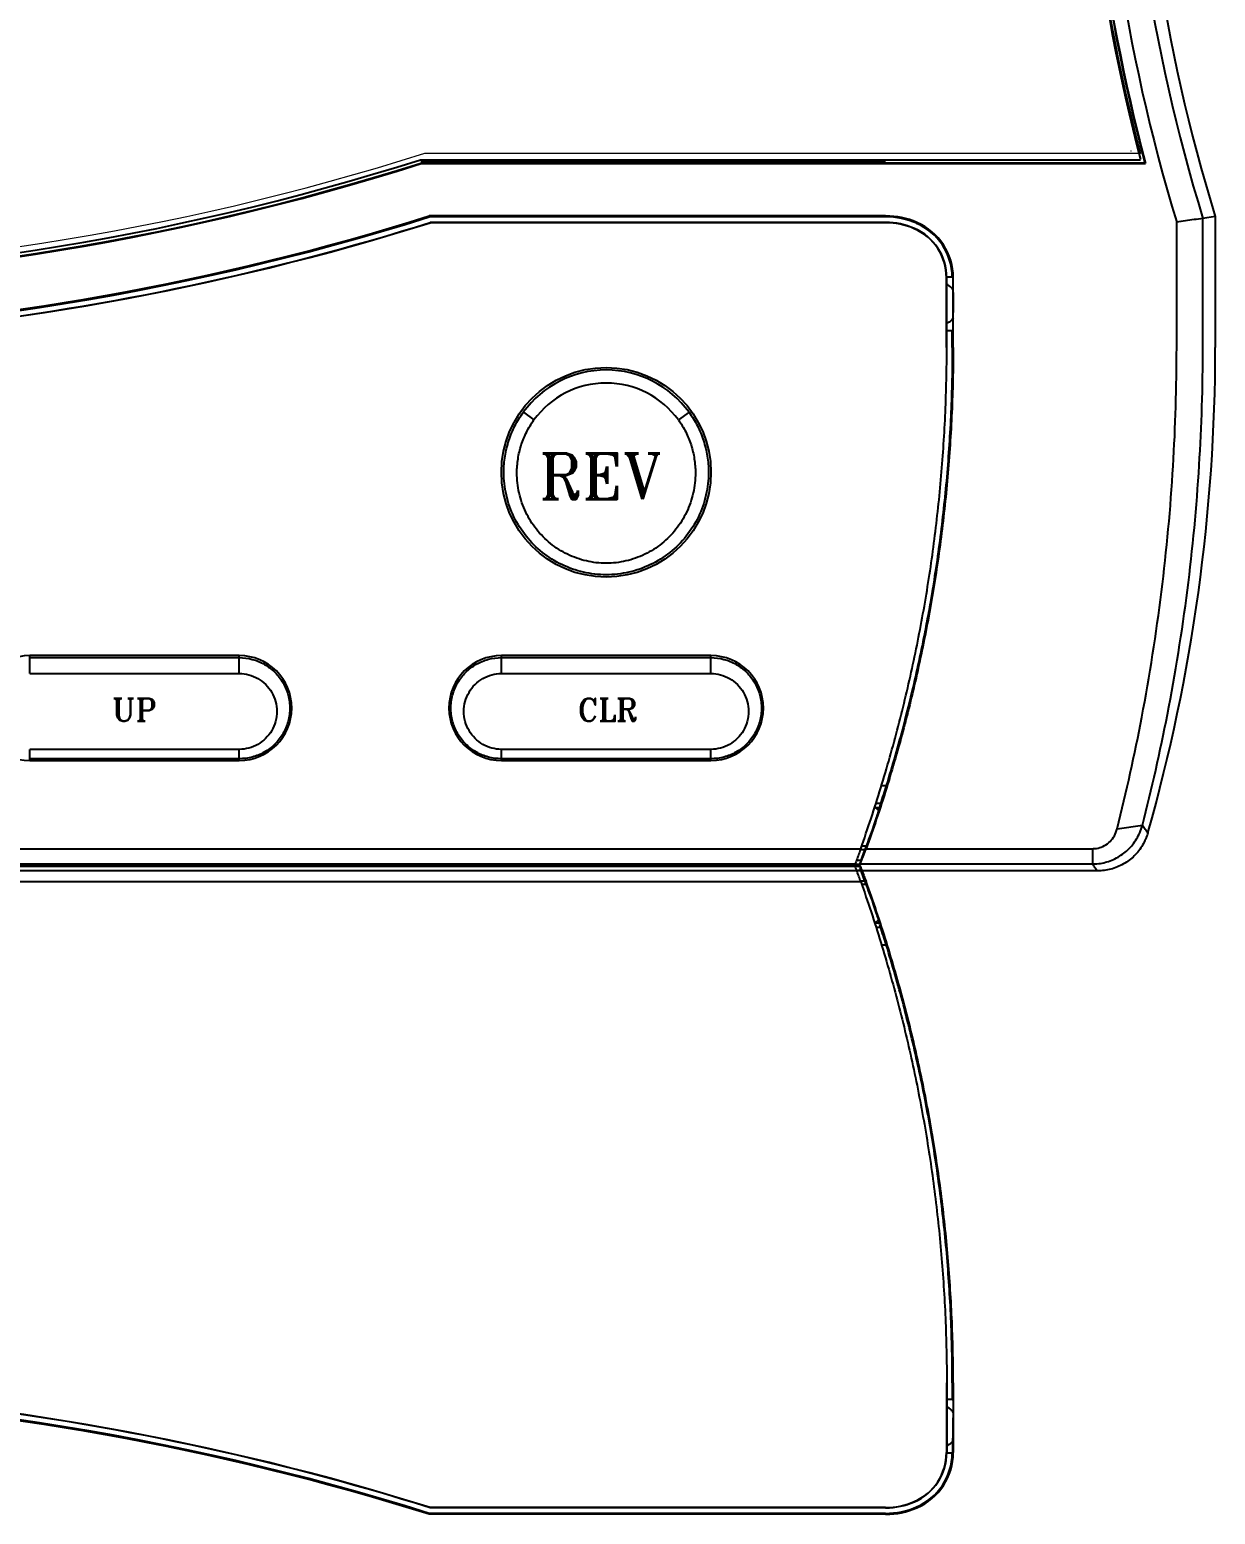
# Model space of a CAD drawing. Header units: millimetres. Extents: x 107 to 2900, y 85 to 3996.
# Drawn here: x 293.08 to 320.44, y 1629.54 to 1663.81 of the extents above; entities that cross this region are included whole.
import ezdxf
from ezdxf.lldxf.tags import DXFTag

# ---------------------------------------------------------------- set-up
doc = ezdxf.new("R2010")
doc.units = ezdxf.units.MM
doc.layers.add('2', color=7, linetype='Continuous')
doc.layers.add('DEFAULT_2', color=8, linetype='HIDDEN')
doc.styles.add('STYLE2', font='romant.shx')
tags = doc.linetypes.add('HIDDEN', pattern=[0.375, 0.25, -0.125]).pattern_tags.tags
tags[6:7] = [DXFTag(74, 4), DXFTag(75, 0), DXFTag(340, '0'), DXFTag(46, 1.0), DXFTag(50, 0.0), DXFTag(44, 0.0), DXFTag(45, 0.0)]
tags[4:5] = [DXFTag(74, 4), DXFTag(75, 0), DXFTag(340, '0'), DXFTag(46, 1.0), DXFTag(50, 0.0), DXFTag(44, 0.0), DXFTag(45, 0.0)]

# ---------------------------------------------------------------- blocks, each defined once
blk = doc.blocks.new('ㅡㄷㅅㄷㄱㄱ스')
at = {"color": 7, "linetype": 'Continuous'}
for p, q in [((9989.783, 2940.361), (10026.706, 2940.361)), ((10026.931, 2940.188), (9989.81, 2940.188)), ((10026.967, 2940.16), (10026.931, 2940.188)), ((9989.814, 2940.16), (10026.967, 2940.16)), ((10013.636, 2937.472), (9990.229, 2937.472)), ((9990.229, 2937.472), (9990.236, 2937.425)), ((10013.636, 2937.425), (9990.236, 2937.425)), ((10013.636, 2937.14), (9990.28, 2937.14)), ((10013.636, 2937.472), (10013.636, 2937.425)), ((10015.224, 2937.095), (10015.243, 2937.138)), ((10028.558, 2930.728), (10028.558, 2937.151)), ((10030.537, 2937.446), (10029.9, 2937.35)), ((10029.9, 2930.728), (10029.9, 2937.35)), ((10030.537, 2937.446), (10030.537, 2930.728)), ((10017.054, 2934.342), (10016.748, 2934.342)), ((10016.769, 2930.728), (10016.769, 2934.304)), ((10017.101, 2930.728), (10017.101, 2934.304)), ((10017.054, 2931.579), (10016.748, 2931.579)), ((10017.054, 2931.579), (10017.069, 2931.594)), ((10017.054, 2930.728), (10017.054, 2931.579)), ((10013.423, 2908.266), (10013.667, 2908.266)), ((10013.271, 2906.973), (10013.071, 2907.174)), ((10013.108, 2907.136), (10013.319, 2907.136)), ((10013.13, 2907.359), (10013.38, 2907.359)), ((10025.509, 2906.046), (10026.801, 2906.218)), ((10012.396, 2905.159), (10012.66, 2905.159)), ((9887.484, 2905.02), (10012.358, 2905.02)), ((10012.143, 2904.428), (10012.369, 2904.428)), ((10012.358, 2904.974), (10012.567, 2904.974)), ((10012.639, 2905.02), (10024.234, 2905.02)), ((10024.234, 2905.02), (10024.234, 2904.234)), ((10024.501, 2903.882), (9875.341, 2903.882)), ((9887.589, 2904.233), (10012.253, 2904.233)), ((9887.589, 2904.116), (10012.253, 2904.116)), ((9887.771, 2904.234), (10012.071, 2904.234)), ((9887.771, 2904.115), (10012.071, 2904.115)), ((10012.045, 2904.175), (9887.797, 2904.175)), ((10012.045, 2904.175), (9887.797, 2904.175)), ((10012.044, 2904.175), (9887.798, 2904.175)), ((10012.044, 2904.174), (9887.798, 2904.174)), ((10012.044, 2904.175), (10012.043, 2904.175)), ((10012.044, 2904.174), (10012.043, 2904.175)), ((10012.044, 2904.175), (10012.071, 2904.234)), ((10012.044, 2904.174), (10012.071, 2904.115)), ((10012.143, 2903.921), (10012.369, 2903.921)), ((10012.338, 2904.234), (10024.234, 2904.234)), ((9887.484, 2903.33), (10012.358, 2903.33)), ((10012.358, 2903.375), (10012.567, 2903.375)), ((10012.396, 2903.191), (10012.66, 2903.191)), ((10013.271, 2901.376), (10013.071, 2901.175)), ((10013.108, 2901.213), (10013.319, 2901.213)), ((10013.13, 2900.99), (10013.38, 2900.99)), ((10013.423, 2900.083), (10013.667, 2900.083)), ((10016.769, 2877.621), (10016.769, 2874.045)), ((10017.054, 2877.621), (10017.054, 2876.77)), ((10017.101, 2877.621), (10017.101, 2874.045)), ((10017.054, 2876.77), (10016.748, 2876.77)), ((10017.054, 2876.77), (10017.069, 2876.755)), ((10017.054, 2874.007), (10016.748, 2874.007)), ((9990.229, 2870.877), (9990.236, 2870.924)), ((10013.636, 2870.877), (9990.229, 2870.877)), ((10013.636, 2870.924), (9990.236, 2870.924)), ((10013.636, 2871.209), (9990.28, 2871.209)), ((10013.636, 2870.877), (10013.636, 2870.924)), ((10015.224, 2871.254), (10015.243, 2871.211))]:
    blk.add_line(p, q, dxfattribs=at)
at = {"color": 7, "lineweight": 20}
blk.add_line((9990.004, 2940.692), (10026.703, 2940.692), dxfattribs=at)
at = {"color": 7, "linetype": 'HIDDEN'}
for p, q in [((9995.058, 2927.408), (9995.602, 2927.013)), ((10003.553, 2927.408), (10003.009, 2927.013)), ((9969.746, 2914.002), (9969.746, 2914.921)), ((9980.495, 2914.921), (9969.746, 2914.921)), ((9969.746, 2914.818), (9980.495, 2914.818)), ((9980.495, 2914.002), (9980.495, 2914.921)), ((10004.68, 2914.921), (9993.931, 2914.921)), ((9993.931, 2914.002), (9993.931, 2914.921)), ((9993.931, 2914.818), (10004.68, 2914.818)), ((10004.68, 2914.002), (10004.68, 2914.921)), ((9969.746, 2914.002), (9980.495, 2914.002)), ((9993.931, 2914.002), (10004.68, 2914.002)), ((9969.746, 2909.546), (9969.746, 2910.115)), ((9980.495, 2910.115), (9969.746, 2910.115)), ((9980.495, 2909.546), (9980.495, 2910.115)), ((10004.68, 2910.115), (9993.931, 2910.115)), ((9993.931, 2909.546), (9993.931, 2910.115)), ((10004.68, 2909.546), (10004.68, 2910.115)), ((9980.495, 2909.632), (9969.746, 2909.632)), ((9969.746, 2909.546), (9980.495, 2909.546)), ((10004.68, 2909.632), (9993.931, 2909.632)), ((9993.931, 2909.546), (10004.68, 2909.546))]:
    blk.add_line(p, q, dxfattribs=at)
blk.add_circle((9999.305, 2924.326), 5.374, dxfattribs=at)
at = {"color": 7, "linetype": 'Continuous'}
for centre, radius, start, end in [((10118.096, 2964.318), 94.478, 163.20324, 194.6889), ((10118.096, 2964.318), 94.305, 163.1877, 194.82547), ((10118.096, 2964.318), 94.277, 163.18517, 194.84769), ((10118.096, 2964.318), 93.568, 163.1212, 196.8788), ((10118.096, 2964.318), 92.227, 162.99797, 197.00203), ((10118.096, 2964.318), 91.589, 162.93847, 197.06153), ((9949.921, 3065.644), 131.645, 252.36185, 287.63815), ((9949.921, 3065.644), 131.472, 252.35013, 287.64987), ((9949.921, 3065.644), 131.674, 252.36375, 287.63625), ((9949.921, 3065.644), 134.408, 252.54547, 287.45453), ((9949.921, 3065.644), 134.694, 265.85735, 287.43586), ((9949.921, 3065.644), 134.361, 272.86598, 287.4576), ((10013.636, 2933.442), 4.031, 66.51442, 90), ((10013.636, 2933.442), 3.984, 66.51442, 90), ((10013.636, 2933.442), 3.698, 66.51442, 90), ((10014.011, 2934.304), 3.09, 0, 66.51442), ((10014.011, 2934.304), 2.758, 0, 66.51442), ((10014.011, 2934.304), 3.043, 0.70646, 66.51442), ((9939.125, 2930.728), 91.412, 344.19801, 0), ((9949.921, 2742.705), 134.408, 72.54547, 107.45453), ((9949.921, 2742.705), 134.694, 72.56414, 94.14265), ((9949.921, 2742.705), 134.361, 72.5424, 87.13402), ((10014.011, 2874.045), 2.758, 293.48558, 0), ((10014.011, 2874.045), 3.043, 293.48558, 359.29354), ((10014.011, 2874.045), 3.09, 293.48558, 0), ((10013.636, 2874.908), 3.698, 270, 293.48558), ((10013.636, 2874.908), 3.984, 270, 293.48558), ((10013.636, 2874.908), 4.031, 270, 293.48558)]:
    blk.add_arc(centre, radius, start, end, dxfattribs=at)
at = {"color": 7, "linetype": 'HIDDEN'}
for centre, radius, start, end in [((9999.305, 2924.326), 5.248, 35.96257, 144.03743), ((9999.305, 2924.326), 4.576, 35.96257, 144.03743), ((9969.746, 2912.234), 2.687, 90, 270), ((9980.495, 2912.234), 2.687, 270, 90), ((9993.931, 2912.234), 2.687, 90, 270), ((10004.68, 2912.234), 2.687, 270, 90)]:
    blk.add_arc(centre, radius, start, end, dxfattribs=at)
at = {"color": 7, "lineweight": 20}
for points in [[(10027.64, 2991.641), (10022.637, 2975.069), (10022.313, 2957.437), (10026.703, 2940.692)], [(9910.761, 2940.692), (9936.539, 2932.491), (9964.226, 2932.491), (9990.004, 2940.692)]]:
    blk.add_open_spline(points, degree=3, dxfattribs=at)
at = {"color": 7, "linetype": 'Continuous'}
for points, start_tangent, end_tangent in [([(10029.9, 2937.35), (10029.454, 2937.284), (10029.007, 2937.217), (10028.558, 2937.151)], (-0.989013, -0.147827), (-0.989172, -0.146764)), ([(10017.054, 2934.342), (10017.062, 2934.334), (10017.069, 2934.327)], (0.711453, -0.702734), (0.709766, -0.704437)), ([(10017.069, 2934.327), (10017.073, 2934.304)], (0.709766, -0.704437), (0.092215, -0.995739)), ([(10017.101, 2933.679), (10017.011, 2933.792), (10016.76, 2933.968)], (-0.553765, 0.832673), (-0.912222, 0.409696)), ([(10017.101, 2932.241), (10017.011, 2932.129), (10016.76, 2931.953)], (-0.554139, -0.832424), (-0.912222, -0.409696)), ([(10012.358, 2905.02), (10013.387, 2908.138), (10014.279, 2911.288), (10015.035, 2914.466), (10015.655, 2917.667), (10016.139, 2920.89), (10016.487, 2924.138), (10016.698, 2927.416), (10016.769, 2930.728)], (0.333347, 0.942804), (0, 1)), ([(10017.101, 2930.728), (10017.029, 2927.395), (10016.811, 2924.074), (10016.451, 2920.785), (10015.954, 2917.545), (10015.326, 2914.363), (10014.567, 2911.226), (10013.673, 2908.116), (10012.639, 2905.02)], (0, -1), (-0.337149, -0.941451)), ([(10017.054, 2930.728), (10016.982, 2927.407), (10016.766, 2924.1), (10016.408, 2920.825), (10015.915, 2917.601), (10015.293, 2914.441), (10014.544, 2911.334), (10013.667, 2908.266)], (0, -1), (-0.295038, -0.955486)), ([(10025.509, 2906.046), (10026.769, 2911.772), (10027.779, 2918.192), (10028.375, 2924.643), (10028.558, 2930.728)], (0.242943, 0.97004), (-0.000027, 1)), ([(10026.801, 2906.218), (10028.082, 2911.904), (10029.109, 2918.28), (10029.714, 2924.686), (10029.9, 2930.728)], (0.248308, 0.968681), (-0.000034, 1)), ([(10013.667, 2908.265), (10013.369, 2907.324)], (-0.295038, -0.955486), (-0.30743, -0.951571)), ([(10013.258, 2906.93), (10013.157, 2906.607), (10013.02, 2906.186)], (-0.285569, -0.958358), (-0.315188, -0.949029)), ([(10013.268, 2906.965), (10013.258, 2906.93)], (-0.281212, -0.959646), (-0.285569, -0.958358)), ([(10013.369, 2907.324), (10013.342, 2907.214), (10013.268, 2906.965)], (-0.108225, -0.994126), (-0.281212, -0.959646)), ([(10013.02, 2906.186), (10012.505, 2904.801)], (-0.338703, -0.940893), (-0.34063, -0.940197)), ([(10024.234, 2904.234), (10024.472, 2904.245), (10025.151, 2904.399), (10025.775, 2904.73), (10026.294, 2905.221), (10026.668, 2905.838), (10026.801, 2906.218)], (1, -0.000343), (0.25932, 0.965791)), ([(10024.234, 2905.02), (10024.353, 2905.025), (10024.692, 2905.105), (10025.003, 2905.276), (10025.26, 2905.529), (10025.444, 2905.849), (10025.509, 2906.046)], (0.999999, -0.001608), (0.242861, 0.970061)), ([(10026.801, 2906.218), (10026.942, 2906.027), (10027.083, 2905.835)], (0.592888, -0.805285), (0.591654, -0.806192)), ([(10027.083, 2905.835), (10026.813, 2905.203), (10026.382, 2904.652), (10025.831, 2904.235), (10025.182, 2903.97), (10024.501, 2903.882)], (-0.272314, -0.962209), (-1, 0)), ([(10012.358, 2905.02), (10012.263, 2904.757), (10012.168, 2904.495), (10012.071, 2904.234)], (-0.338044, -0.94113), (-0.348139, -0.937443)), ([(10012.369, 2904.428), (10012.311, 2904.272), (10012.269, 2904.16)], (-0.345539, -0.938404), (-0.349072, -0.937096)), ([(10012.338, 2904.234), (10012.439, 2904.495)], (0.362628, 0.931934), (0.359303, 0.933221)), ([(10012.437, 2904.615), (10012.369, 2904.428)], (-0.343085, -0.939304), (-0.345538, -0.938405)), ([(10012.505, 2904.801), (10012.437, 2904.615)], (-0.34063, -0.940197), (-0.343085, -0.939304)), ([(10012.439, 2904.495), (10012.539, 2904.757)], (0.359303, 0.933221), (0.355971, 0.934497)), ([(10012.539, 2904.757), (10012.639, 2905.02)], (0.355971, 0.934497), (0.353816, 0.935315)), ([(10012.358, 2903.33), (10012.263, 2903.592), (10012.168, 2903.854), (10012.071, 2904.115)], (-0.338044, 0.94113), (-0.348139, 0.937443)), ([(10012.269, 2904.189), (10012.253, 2904.233)], (-0.349072, 0.937096), (-0.349658, 0.936878)), ([(10012.253, 2904.233), (10012.281, 2904.194), (10012.309, 2904.155)], (0.583418, -0.812172), (0.582607, -0.812754)), ([(10012.253, 2904.116), (10012.281, 2904.155), (10012.309, 2904.195)], (0.583418, 0.812172), (0.582607, 0.812754)), ([(10012.269, 2904.16), (10012.253, 2904.116)], (-0.349072, -0.937096), (-0.349658, -0.936878)), ([(10012.369, 2903.921), (10012.311, 2904.077), (10012.269, 2904.189)], (-0.345539, 0.938404), (-0.349072, 0.937096)), ([(10012.309, 2904.195), (10012.338, 2904.234)], (0.582607, 0.812754), (0.582201, 0.813045)), ([(10012.309, 2904.155), (10012.338, 2904.115)], (0.582607, -0.812754), (0.582201, -0.813045)), ([(10012.338, 2904.115), (10012.439, 2903.854)], (0.362628, -0.931934), (0.359303, -0.933221)), ([(10012.437, 2903.734), (10012.369, 2903.921)], (-0.343085, 0.939304), (-0.345538, 0.938405)), ([(10012.505, 2903.548), (10012.437, 2903.734)], (-0.34063, 0.940197), (-0.343085, 0.939304)), ([(10012.439, 2903.854), (10012.539, 2903.592)], (0.359303, -0.933221), (0.355971, -0.934497)), ([(10024.234, 2904.234), (10024.368, 2904.058), (10024.501, 2903.882)], (0.604393, -0.796686), (0.603194, -0.797594)), ([(10012.358, 2903.33), (10013.387, 2900.211), (10014.279, 2897.061), (10015.035, 2893.884), (10015.655, 2890.682), (10016.139, 2887.459), (10016.487, 2884.211), (10016.698, 2880.933), (10016.769, 2877.621)], (0.333347, -0.942804), (0, -1)), ([(10013.02, 2902.163), (10012.505, 2903.548)], (-0.338703, 0.940893), (-0.34063, 0.940197)), ([(10012.539, 2903.592), (10012.639, 2903.33)], (0.355971, -0.934497), (0.353816, -0.935315)), ([(10017.101, 2877.621), (10017.029, 2880.955), (10016.811, 2884.275), (10016.451, 2887.564), (10015.954, 2890.804), (10015.326, 2893.986), (10014.567, 2897.123), (10013.673, 2900.233), (10012.639, 2903.33)], (0, 1), (-0.337149, 0.941451)), ([(10013.258, 2901.419), (10013.157, 2901.742), (10013.02, 2902.163)], (-0.285569, 0.958358), (-0.315188, 0.949029)), ([(10013.268, 2901.384), (10013.258, 2901.419)], (-0.281212, 0.959646), (-0.285569, 0.958358)), ([(10013.369, 2901.025), (10013.342, 2901.135), (10013.268, 2901.384)], (-0.108225, 0.994126), (-0.281212, 0.959646)), ([(10013.667, 2900.084), (10013.369, 2901.025)], (-0.295038, 0.955486), (-0.30743, 0.951571)), ([(10017.054, 2877.621), (10016.982, 2880.942), (10016.766, 2884.249), (10016.408, 2887.525), (10015.915, 2890.748), (10015.293, 2893.908), (10014.544, 2897.015), (10013.667, 2900.083)], (0, 1), (-0.295038, 0.955486)), ([(10017.101, 2876.108), (10017.011, 2876.22), (10016.76, 2876.396)], (-0.554139, 0.832424), (-0.912222, 0.409696)), ([(10017.101, 2874.67), (10017.011, 2874.557), (10016.76, 2874.381)], (-0.553765, -0.832673), (-0.912222, -0.409696)), ([(10017.054, 2874.007), (10017.062, 2874.015), (10017.069, 2874.022)], (0.711453, 0.702734), (0.709766, 0.704437)), ([(10017.069, 2874.022), (10017.073, 2874.045)], (0.709766, 0.704437), (0.092215, 0.995739))]:
    blk.add_spline(points, degree=3, dxfattribs=dict(at, start_tangent=start_tangent, end_tangent=end_tangent))
at = {"color": 7, "linetype": 'HIDDEN'}
for points, start_tangent, end_tangent in [([(9994.057, 2924.326), (9994.122, 2925.148), (9994.315, 2925.951), (9994.63, 2926.71), (9995.058, 2927.408)], (0.000735, 1), (0.587226, 0.809423)), ([(10003.553, 2927.408), (10003.981, 2926.709), (10004.295, 2925.95), (10004.489, 2925.148), (10004.554, 2924.326)], (0.587225, -0.809424), (0.000735, -1)), ([(9994.728, 2924.296), (9994.785, 2925.02), (9994.954, 2925.729), (9995.229, 2926.398), (9995.602, 2927.013)], (0.000876, 1), (0.582888, 0.812552)), ([(10003.009, 2927.013), (10003.382, 2926.398), (10003.657, 2925.728), (10003.825, 2925.02), (10003.882, 2924.296)], (0.582887, -0.812553), (0.000875, -1)), ([(10004.554, 2924.326), (10004.423, 2923.156), (10004.034, 2922.044), (10003.407, 2921.046), (10002.574, 2920.214), (10001.578, 2919.589), (10000.47, 2919.202), (9999.305, 2919.071), (9998.141, 2919.202), (9997.033, 2919.589), (9996.037, 2920.214), (9995.204, 2921.046), (9994.576, 2922.044), (9994.188, 2923.156), (9994.057, 2924.326)], (0.000586, -1), (0.000585, 1)), ([(10003.882, 2924.296), (10003.768, 2923.265), (10003.43, 2922.284), (10002.883, 2921.404), (10002.157, 2920.669), (10001.288, 2920.118), (10000.321, 2919.776), (9999.305, 2919.661), (9998.289, 2919.776), (9997.323, 2920.118), (9996.454, 2920.669), (9995.728, 2921.404), (9995.181, 2922.284), (9994.842, 2923.265), (9994.728, 2924.296)], (0.000577, -1), (0.000576, 1)), ([(9980.495, 2914.818), (9981.161, 2914.731), (9981.784, 2914.475), (9982.321, 2914.066), (9982.736, 2913.529), (9982.998, 2912.901), (9983.088, 2912.223), (9982.997, 2911.545), (9982.733, 2910.915), (9982.315, 2910.378), (9981.777, 2909.971), (9981.156, 2909.717), (9980.495, 2909.632)], (1, -0.000176), (-1, -0.000183)), ([(9993.931, 2909.632), (9993.269, 2909.717), (9992.648, 2909.971), (9992.11, 2910.379), (9991.693, 2910.915), (9991.429, 2911.546), (9991.338, 2912.224), (9991.428, 2912.901), (9991.69, 2913.53), (9992.105, 2914.066), (9992.643, 2914.476), (9993.265, 2914.732), (9993.931, 2914.818)], (-1, 0.000198), (1, 0.000163)), ([(10004.68, 2914.818), (10005.346, 2914.731), (10005.969, 2914.475), (10006.506, 2914.066), (10006.921, 2913.529), (10007.183, 2912.901), (10007.273, 2912.223), (10007.182, 2911.545), (10006.917, 2910.915), (10006.5, 2910.378), (10005.962, 2909.971), (10005.341, 2909.717), (10004.68, 2909.632)], (1, -0.000176), (-1, -0.000183)), ([(9980.495, 2914.002), (9980.987, 2913.937), (9981.448, 2913.746), (9981.847, 2913.439), (9982.154, 2913.038), (9982.349, 2912.567), (9982.416, 2912.059), (9982.349, 2911.551), (9982.154, 2911.078), (9981.844, 2910.676), (9981.445, 2910.37), (9980.985, 2910.179), (9980.495, 2910.115)], (1, -0.000352), (-1, -0.000342)), ([(9993.931, 2910.115), (9993.441, 2910.18), (9992.98, 2910.37), (9992.581, 2910.676), (9992.272, 2911.079), (9992.076, 2911.551), (9992.01, 2912.06), (9992.077, 2912.568), (9992.272, 2913.038), (9992.58, 2913.44), (9992.978, 2913.746), (9993.439, 2913.937), (9993.931, 2914.002)], (-1, 0.000372), (1, 0.000325)), ([(10004.68, 2914.002), (10005.172, 2913.937), (10005.633, 2913.746), (10006.032, 2913.439), (10006.339, 2913.038), (10006.534, 2912.567), (10006.601, 2912.059), (10006.534, 2911.551), (10006.339, 2911.078), (10006.029, 2910.676), (10005.63, 2910.37), (10005.17, 2910.179), (10004.68, 2910.115)], (1, -0.000352), (-1, -0.000342))]:
    blk.add_spline(points, degree=3, dxfattribs=dict(at, start_tangent=start_tangent, end_tangent=end_tangent))
at = {"layer": '2', "color": 7, "lineweight": 20}
blk.add_open_spline([(10026.711, 2940.692), (10026.711, 2940.688), (10026.708, 2940.684), (10026.703, 2940.684), (10026.698, 2940.684), (10026.694, 2940.688), (10026.694, 2940.692), (10026.694, 2940.697), (10026.698, 2940.7), (10026.703, 2940.7), (10026.708, 2940.7), (10026.711, 2940.697), (10026.711, 2940.692)], degree=3, knots=[0, 0, 0, 0, 1, 1, 1, 2, 2, 2, 3, 3, 3, 4, 4, 4, 4], dxfattribs=at)
at = {"layer": 'DEFAULT_2', "color": 8, "linetype": 'HIDDEN'}
for p, q in [((10013.636, 2940.28), (9989.796, 2940.28)), ((9989.8, 2940.256), (10013.636, 2940.256)), ((10026.211, 2940.815), (10026.225, 2940.82)), ((9990.282, 2937.126), (9990.28, 2937.14)), ((10013.636, 2937.126), (9990.282, 2937.126)), ((10013.636, 2937.126), (10013.636, 2937.14)), ((10028.787, 2937.185), (10028.768, 2937.182)), ((10028.898, 2937.201), (10028.888, 2937.2)), ((10015.11, 2936.833), (10015.104, 2936.82)), ((10016.769, 2934.304), (10016.755, 2934.304)), ((10016.755, 2930.728), (10016.755, 2934.304)), ((10017.073, 2934.304), (10017.101, 2934.304)), ((10017.092, 2932.984), (10017.092, 2932.937)), ((10016.755, 2877.621), (10016.755, 2874.045)), ((10017.092, 2875.365), (10017.092, 2875.412)), ((10016.769, 2874.045), (10016.755, 2874.045)), ((10017.073, 2874.045), (10017.101, 2874.045)), ((9990.282, 2871.224), (9990.28, 2871.209)), ((10013.636, 2871.224), (9990.282, 2871.224)), ((10013.636, 2871.224), (10013.636, 2871.209)), ((10015.11, 2871.516), (10015.104, 2871.529))]:
    blk.add_line(p, q, dxfattribs=at)
for centre, radius, start, end in [((9949.921, 3065.644), 134.708, 272.87658, 287.43494), ((10013.636, 2933.442), 3.684, 66.51442, 90), ((10014.011, 2934.304), 2.743, 0, 66.51442), ((9949.921, 2742.705), 134.708, 72.56506, 87.12342), ((10014.011, 2874.045), 2.743, 293.48558, 0), ((10013.636, 2874.908), 3.684, 270, 293.48558)]:
    blk.add_arc(centre, radius, start, end, dxfattribs=at)
for points, start_tangent, end_tangent in [([(10017.073, 2934.304), (10017.079, 2934.187)], (0.092215, -0.995739), (0.030437, -0.999537)), ([(10017.079, 2934.187), (10017.084, 2933.977), (10017.088, 2933.692), (10017.091, 2933.352), (10017.092, 2932.984)], (0.030437, -0.999537), (0, -1)), ([(10017.092, 2932.937), (10017.091, 2932.527)], (0, -1), (-0.010489, -0.999945)), ([(10013.682, 2908.316), (10013.667, 2908.266)], (-0.294372, -0.955691), (-0.295034, -0.955487)), ([(10013.682, 2900.033), (10013.667, 2900.083)], (-0.294372, 0.955691), (-0.295034, 0.955487)), ([(10017.092, 2875.412), (10017.091, 2875.823)], (0, 1), (-0.010489, 0.999945)), ([(10017.079, 2874.162), (10017.084, 2874.372), (10017.088, 2874.657), (10017.091, 2874.997), (10017.092, 2875.365)], (0.030437, 0.999537), (0, 1)), ([(10017.073, 2874.045), (10017.079, 2874.162)], (0.092215, 0.995739), (0.030437, 0.999537))]:
    blk.add_spline(points, degree=3, dxfattribs=dict(at, start_tangent=start_tangent, end_tangent=end_tangent))
at = {"color": 0, "style": 'STYLE2'}
for s, height, p in [('REV', 2.3369, (9995.852, 2922.955)), ('UP', 1.1685, (9973.969, 2911.558)), ('CLR', 1.1685, (9997.848, 2911.558))]:
    blk.add_text(s, height=height, dxfattribs=at).set_placement(p)

msp = doc.modelspace()

# ---------------------------------------------------------------- block references
at = {"xscale": 0.45, "yscale": 0.45, "zscale": 0.45}
msp.add_blockref('ㅡㄷㅅㄷㄱㄱ스', (-4193.307, 337.645), dxfattribs=at)

doc.saveas('drawing.dxf')
